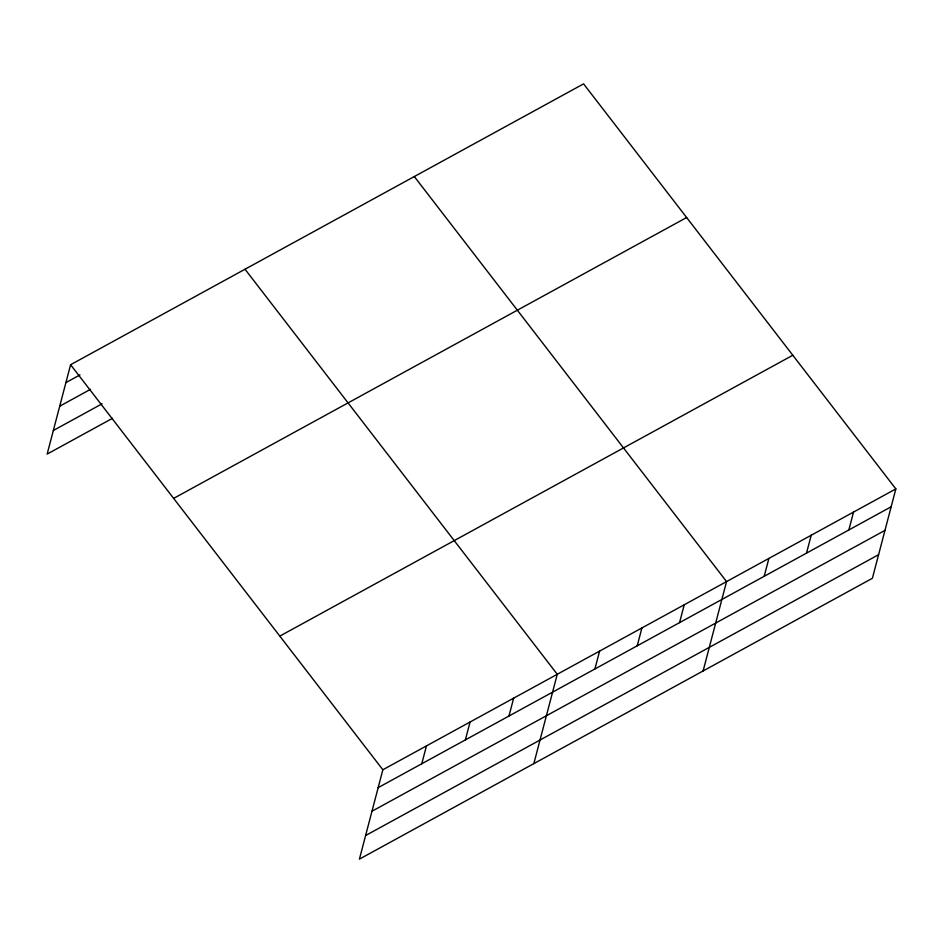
<?xml version="1.0" encoding="UTF-8"?>
<svg xmlns="http://www.w3.org/2000/svg" width="943" height="943" viewBox="0 0 943 943"><rect width="100%" height="100%" fill="white"/><g stroke="black" fill="none" stroke-linecap="round" stroke-linejoin="round"><path stroke-width="1.41" d="M895.85 488.91L382.858 769.771L359.413 859.132L872.405 578.271L895.85 488.91L583.587 83.868L70.595 364.729L47.15 454.09L112.559 418.279M421.769 763.771L426.46 745.889M465.37 739.901L470.062 722.02M508.972 716.02L513.664 698.15M533.832 763.641L557.266 674.28L245.015 269.238M594.903 668.976L599.595 651.106M637.22 645.814L641.912 627.932M679.549 622.639L684.241 604.758M703.113 670.956L726.558 581.595L414.307 176.553M764.195 576.303L768.887 558.421M806.513 553.128L811.204 535.247M848.841 529.954L853.533 512.084M65.904 382.599L80.014 374.878M59.715 406.197L90.493 389.341M53.338 430.503L102.068 403.816M173.642 498.387L686.634 217.527M279.812 636.101L792.804 355.252M378.167 787.641L891.159 506.792M371.978 811.239L884.97 530.379M365.601 835.545L878.593 554.684M70.595 364.729L382.858 769.771"/></g></svg>
